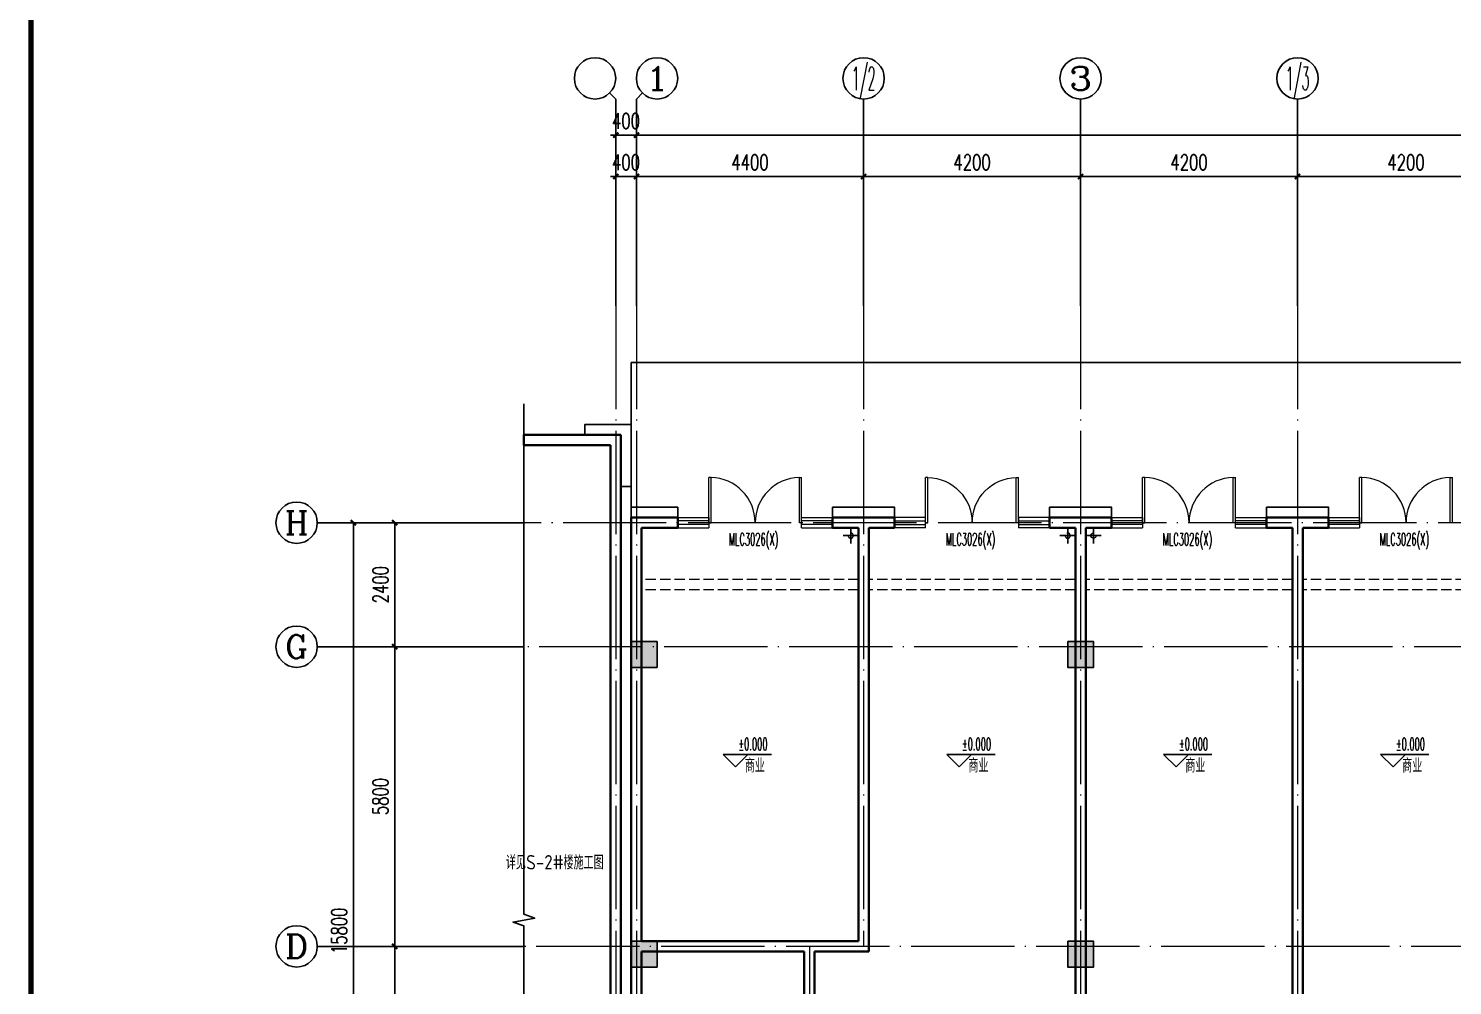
# Model space of a CAD drawing. Extents: x 1247970 to 1725648, y 860327 to 1277876.
# Drawn here: x 1281420 to 1308988, y 1144398 to 1162922 of the extents above; entities that cross this region are included whole.
import ezdxf
from ezdxf.enums import TextEntityAlignment as Align

# ---------------------------------------------------------------- set-up
doc = ezdxf.new("R2010")
doc.units = 0
doc.header["$LTSCALE"] = 1000
doc.header["$MEASUREMENT"] = 0
doc.linetypes.add('DASH', pattern=[0.35, 0.25, -0.1])
doc.linetypes.add('DOTE', pattern=[2.42, 2, -0.2, 0.02, -0.2])
doc.layers.get('0').update_dxf_attribs({"color": 254})
for name, color, linetype in [('A-DI-S(箭头)', 251, 'Continuous'), ('A-EQPM-MECH', 251, 'Continuous'), ('AXIS', 254, 'Continuous'), ('AXIS_TEXT', 7, 'Continuous'), ('C-AXIS(轴号)', 254, 'Continuous'), ('C-AXIS-T(字)', 254, 'Continuous'), ('DIM_ELEV', 254, 'Continuous'), ('PUB_TEXT', 254, 'Continuous'), ('S-COLU-HATCH', 251, 'Continuous'), ('S-COLU-LINE1', 254, 'Continuous'), ('图框', 140, 'Continuous'), ('平面线脚', 251, 'Continuous'), ('机电标识类', 251, 'Continuous')]:
    doc.layers.add(name, color=color, linetype=linetype)
for name, color, linetype, lineweight in [('DOTE', 14, 'DOTE', 9), ('WALL', 254, 'Continuous', 40), ('WINDOW', 254, 'Continuous', 15), ('WINDOW_TEXT', 251, 'Continuous', 25), ('平面-看线', 251, 'Continuous', 15), ('空调', 251, 'Continuous', 13)]:
    doc.layers.add(name, color=color, linetype=linetype, lineweight=lineweight)
doc.styles.add('_TCH_AXIS', font='COMPLEX', dxfattribs={"bigfont": 'GBCBIG'})
doc.styles.add('_TCH_DIM', font='SIMPLEX.shx', dxfattribs={"width": 0.7, "bigfont": 'GBCBIG.shx'})
doc.styles.add('_TCH_DIM_T3', font='SIMPLEX.shx', dxfattribs={"width": 0.705882, "bigfont": 'GBCBIG.shx'})
doc.styles.add('_TCH_WINDOW', font='SIMPLEX.shx', dxfattribs={"width": 0.7, "height": 3.5, "bigfont": 'GBCBIG.shx'})
doc.styles.add('COMPLEX', font='COMPLEX')
doc.styles.get("Standard").update_dxf_attribs({"font": 'gbenor.shx', "bigfont": 'gbcbig.shx'})
doc.dimstyles.new('_TCH_ARCH&&100', dxfattribs={"dimtxt": 297.5, "dimasz": 100, "dimexe": 250, "dimexo": 300, "dimgap": 126.25, "dimtad": 1, "dimdec": 0, "dimzin": 0, "dimdsep": 46, "dimtxsty": '_TCH_DIM_T3', "dimblk": 'ARCHTICK', "dimcen": 0.09, "dimclrt": 256, "dimazin": 2, "dimtfac": 1, "dimtdec": 0, "dimtix": 1, "dimtmove": 2, "dimatfit": 3, "dimfxl": 0, "dimtolj": 1, "dimtzin": 0, "dimarcsym": 0})

# ---------------------------------------------------------------- blocks, each defined once
blk = doc.blocks.new('GSDFD')
at = {"layer": '机电标识类', "color": 250, "linetype": 'DASH', "ltscale": 400}
for p, q in [((14683726, 6458089), (14684026, 6458089)), ((14683876, 6457939), (14683876, 6458239))]:
    blk.add_line(p, q, dxfattribs=at)
at = {"layer": '空调', "color": 1, "linetype": 'DASH'}
blk.add_circle((14683876, 6458089), 50, dxfattribs=at)
blk = doc.blocks.new('rewerwer')
at = {"layer": 'S-COLU-HATCH'}
h = blk.add_hatch(color=256, dxfattribs=at)
h.dxf.hatch_style = 1
h.paths.add_polyline_path([(1293088, 1151056), (1293588, 1151056), (1293588, 1150556), (1293088, 1150556)])
h = blk.add_hatch(color=256, dxfattribs=at)
h.dxf.hatch_style = 1
h.paths.add_polyline_path([(1301538, 1151056), (1302038, 1151056), (1302038, 1150556), (1301538, 1150556)])
h = blk.add_hatch(color=256, dxfattribs=at)
h.dxf.hatch_style = 1
h.paths.add_polyline_path([(1293088, 1145256), (1293588, 1145256), (1293588, 1144756), (1293088, 1144756)])
h = blk.add_hatch(color=256, dxfattribs=at)
h.dxf.hatch_style = 1
h.paths.add_polyline_path([(1301538, 1145256), (1302038, 1145256), (1302038, 1144756), (1301538, 1144756)])
at = {"layer": 'S-COLU-LINE1'}
for points in [[(1293088, 1151056), (1293588, 1151056), (1293588, 1150556), (1293088, 1150556)], [(1301538, 1151056), (1302038, 1151056), (1302038, 1150556), (1301538, 1150556)], [(1293088, 1145256), (1293588, 1145256), (1293588, 1144756), (1293088, 1144756)], [(1301538, 1145256), (1302038, 1145256), (1302038, 1144756), (1301538, 1144756)]]:
    blk.add_lwpolyline(points, close=True, dxfattribs=at)
blk = doc.blocks.new('_ArchTick')
at = {"color": 0, "linetype": 'ByBlock', "const_width": 0.4}
blk.add_lwpolyline([(-0.5, -0.5), (0.5, 0.5)], dxfattribs=at)
blk = doc.blocks.new('*D138')
at = {"layer": 'AXIS', "color": 0, "lineweight": -2, "transparency": 16777216}
for p, q in [((1293188, 1157856), (1293188, 1161106)), ((1365188, 1157856), (1365188, 1161106)), ((1293188, 1160856), (1365188, 1160856))]:
    blk.add_line(p, q, dxfattribs=at)
at = {"layer": 'Defpoints', "color": 0, "transparency": 16777216}
for p in [(1365188, 1160856), (1293188, 1157556), (1365188, 1157556)]:
    blk.add_point(p, dxfattribs=at)
at = {"layer": 'AXIS', "color": 0, "lineweight": -2, "transparency": 16777216, "xscale": 100, "yscale": 100, "zscale": 100, "rotation": 180}
blk.add_blockref('_ArchTick', (1293188, 1160856), dxfattribs=at)
at = {"layer": 'AXIS', "color": 0, "lineweight": -2, "transparency": 16777216, "xscale": 100, "yscale": 100, "zscale": 100}
blk.add_blockref('_ArchTick', (1365188, 1160856), dxfattribs=at)
at = {"layer": 'AXIS', "transparency": 16777216, "insert": (1329188, 1161131), "char_height": 297.5, "attachment_point": 5, "style": '_TCH_DIM_T3'}
blk.add_mtext('\\A1;72000', dxfattribs=at)
blk = doc.blocks.new('*D139')
at = {"layer": 'AXIS', "color": 0, "lineweight": -2, "transparency": 16777216}
for p, q in [((1292788, 1157856), (1292788, 1161106)), ((1293188, 1157856), (1293188, 1161106)), ((1292788, 1160856), (1292688, 1160856)), ((1292788, 1160856), (1293188, 1160856)), ((1293188, 1160856), (1293288, 1160856))]:
    blk.add_line(p, q, dxfattribs=at)
at = {"layer": 'Defpoints', "color": 0, "transparency": 16777216}
for p in [(1293188, 1160856), (1292788, 1157556), (1293188, 1157556)]:
    blk.add_point(p, dxfattribs=at)
at = {"layer": 'AXIS', "color": 0, "lineweight": -2, "transparency": 16777216, "xscale": 100, "yscale": 100, "zscale": 100}
blk.add_blockref('_ArchTick', (1292788, 1160856), dxfattribs=at)
at = {"layer": 'AXIS', "color": 0, "lineweight": -2, "transparency": 16777216, "xscale": 100, "yscale": 100, "zscale": 100, "rotation": 180}
blk.add_blockref('_ArchTick', (1293188, 1160856), dxfattribs=at)
at = {"layer": 'AXIS', "transparency": 16777216, "insert": (1292988, 1161131), "char_height": 297.5, "attachment_point": 5, "style": '_TCH_DIM_T3'}
blk.add_mtext('\\A1;400', dxfattribs=at)
blk = doc.blocks.new('*D140')
at = {"layer": 'AXIS', "color": 0, "lineweight": -2, "transparency": 16777216}
for p, q in [((1292788, 1157856), (1292788, 1160306)), ((1293188, 1157856), (1293188, 1160306)), ((1292788, 1160056), (1292688, 1160056)), ((1292788, 1160056), (1293188, 1160056)), ((1293188, 1160056), (1293288, 1160056))]:
    blk.add_line(p, q, dxfattribs=at)
at = {"layer": 'Defpoints', "color": 0, "transparency": 16777216}
for p in [(1293188, 1160056), (1292788, 1157556), (1293188, 1157556)]:
    blk.add_point(p, dxfattribs=at)
at = {"layer": 'AXIS', "color": 0, "lineweight": -2, "transparency": 16777216, "xscale": 100, "yscale": 100, "zscale": 100}
blk.add_blockref('_ArchTick', (1292788, 1160056), dxfattribs=at)
at = {"layer": 'AXIS', "color": 0, "lineweight": -2, "transparency": 16777216, "xscale": 100, "yscale": 100, "zscale": 100, "rotation": 180}
blk.add_blockref('_ArchTick', (1293188, 1160056), dxfattribs=at)
at = {"layer": 'AXIS', "transparency": 16777216, "insert": (1292988, 1160331), "char_height": 297.5, "attachment_point": 5, "style": '_TCH_DIM_T3'}
blk.add_mtext('\\A1;400', dxfattribs=at)
blk = doc.blocks.new('*D141')
at = {"layer": 'AXIS', "color": 0, "lineweight": -2, "transparency": 16777216}
for p, q in [((1293188, 1157856), (1293188, 1160306)), ((1297588, 1157856), (1297588, 1160306)), ((1293188, 1160056), (1297588, 1160056))]:
    blk.add_line(p, q, dxfattribs=at)
at = {"layer": 'Defpoints', "color": 0, "transparency": 16777216}
for p in [(1297588, 1160056), (1293188, 1157556), (1297588, 1157556)]:
    blk.add_point(p, dxfattribs=at)
at = {"layer": 'AXIS', "color": 0, "lineweight": -2, "transparency": 16777216, "xscale": 100, "yscale": 100, "zscale": 100, "rotation": 180}
blk.add_blockref('_ArchTick', (1293188, 1160056), dxfattribs=at)
at = {"layer": 'AXIS', "color": 0, "lineweight": -2, "transparency": 16777216, "xscale": 100, "yscale": 100, "zscale": 100}
blk.add_blockref('_ArchTick', (1297588, 1160056), dxfattribs=at)
at = {"layer": 'AXIS', "transparency": 16777216, "insert": (1295388, 1160331), "char_height": 297.5, "attachment_point": 5, "style": '_TCH_DIM_T3'}
blk.add_mtext('\\A1;4400', dxfattribs=at)
blk = doc.blocks.new('*D142')
at = {"layer": 'AXIS', "color": 0, "lineweight": -2, "transparency": 16777216}
for p, q in [((1297588, 1157856), (1297588, 1160306)), ((1301788, 1157856), (1301788, 1160306)), ((1297588, 1160056), (1301788, 1160056))]:
    blk.add_line(p, q, dxfattribs=at)
at = {"layer": 'Defpoints', "color": 0, "transparency": 16777216}
for p in [(1301788, 1160056), (1297588, 1157556), (1301788, 1157556)]:
    blk.add_point(p, dxfattribs=at)
at = {"layer": 'AXIS', "color": 0, "lineweight": -2, "transparency": 16777216, "xscale": 100, "yscale": 100, "zscale": 100, "rotation": 180}
blk.add_blockref('_ArchTick', (1297588, 1160056), dxfattribs=at)
at = {"layer": 'AXIS', "color": 0, "lineweight": -2, "transparency": 16777216, "xscale": 100, "yscale": 100, "zscale": 100}
blk.add_blockref('_ArchTick', (1301788, 1160056), dxfattribs=at)
at = {"layer": 'AXIS', "transparency": 16777216, "insert": (1299688, 1160331), "char_height": 297.5, "attachment_point": 5, "style": '_TCH_DIM_T3'}
blk.add_mtext('\\A1;4200', dxfattribs=at)
blk = doc.blocks.new('*D143')
at = {"layer": 'AXIS', "color": 0, "lineweight": -2, "transparency": 16777216}
for p, q in [((1301788, 1157856), (1301788, 1160306)), ((1305988, 1157856), (1305988, 1160306)), ((1301788, 1160056), (1305988, 1160056))]:
    blk.add_line(p, q, dxfattribs=at)
at = {"layer": 'Defpoints', "color": 0, "transparency": 16777216}
for p in [(1305988, 1160056), (1301788, 1157556), (1305988, 1157556)]:
    blk.add_point(p, dxfattribs=at)
at = {"layer": 'AXIS', "color": 0, "lineweight": -2, "transparency": 16777216, "xscale": 100, "yscale": 100, "zscale": 100, "rotation": 180}
blk.add_blockref('_ArchTick', (1301788, 1160056), dxfattribs=at)
at = {"layer": 'AXIS', "color": 0, "lineweight": -2, "transparency": 16777216, "xscale": 100, "yscale": 100, "zscale": 100}
blk.add_blockref('_ArchTick', (1305988, 1160056), dxfattribs=at)
at = {"layer": 'AXIS', "transparency": 16777216, "insert": (1303888, 1160331), "char_height": 297.5, "attachment_point": 5, "style": '_TCH_DIM_T3'}
blk.add_mtext('\\A1;4200', dxfattribs=at)
blk = doc.blocks.new('*D144')
at = {"layer": 'AXIS', "color": 0, "lineweight": -2, "transparency": 16777216}
for p, q in [((1305988, 1157856), (1305988, 1160306)), ((1310188, 1157856), (1310188, 1160306)), ((1305988, 1160056), (1310188, 1160056))]:
    blk.add_line(p, q, dxfattribs=at)
at = {"layer": 'Defpoints', "color": 0, "transparency": 16777216}
for p in [(1310188, 1160056), (1305988, 1157556), (1310188, 1157556)]:
    blk.add_point(p, dxfattribs=at)
at = {"layer": 'AXIS', "color": 0, "lineweight": -2, "transparency": 16777216, "xscale": 100, "yscale": 100, "zscale": 100, "rotation": 180}
blk.add_blockref('_ArchTick', (1305988, 1160056), dxfattribs=at)
at = {"layer": 'AXIS', "color": 0, "lineweight": -2, "transparency": 16777216, "xscale": 100, "yscale": 100, "zscale": 100}
blk.add_blockref('_ArchTick', (1310188, 1160056), dxfattribs=at)
at = {"layer": 'AXIS', "transparency": 16777216, "insert": (1308088, 1160331), "char_height": 297.5, "attachment_point": 5, "style": '_TCH_DIM_T3'}
blk.add_mtext('\\A1;4200', dxfattribs=at)
blk = doc.blocks.new('*D155')
at = {"layer": 'AXIS', "color": 0, "lineweight": -2, "transparency": 16777216}
for p, q in [((1290711, 1153356), (1287461, 1153356)), ((1287711, 1137556), (1287711, 1153356)), ((1290711, 1137556), (1287461, 1137556))]:
    blk.add_line(p, q, dxfattribs=at)
at = {"layer": 'Defpoints', "color": 0, "transparency": 16777216}
for p in [(1287711, 1153356), (1291011, 1153356), (1291011, 1137556)]:
    blk.add_point(p, dxfattribs=at)
at = {"layer": 'AXIS', "color": 0, "lineweight": -2, "transparency": 16777216, "xscale": 100, "yscale": 100, "zscale": 100}
for p, rotation in [((1287711, 1153356), 90), ((1287711, 1137556), 270)]:
    blk.add_blockref('_ArchTick', p, dxfattribs=dict(at, rotation=rotation))
at = {"layer": 'AXIS', "transparency": 16777216, "insert": (1287436, 1145456), "char_height": 297.5, "attachment_point": 5, "rotation": 90, "style": '_TCH_DIM_T3'}
blk.add_mtext('\\A1;15800', dxfattribs=at)
blk = doc.blocks.new('*D156')
at = {"layer": 'AXIS', "color": 0, "lineweight": -2, "transparency": 16777216}
for p, q in [((1290711, 1153356), (1288261, 1153356)), ((1288511, 1150956), (1288511, 1153356)), ((1290711, 1150956), (1288261, 1150956))]:
    blk.add_line(p, q, dxfattribs=at)
at = {"layer": 'Defpoints', "color": 0, "transparency": 16777216}
for p in [(1288511, 1153356), (1291011, 1153356), (1291011, 1150956)]:
    blk.add_point(p, dxfattribs=at)
at = {"layer": 'AXIS', "color": 0, "lineweight": -2, "transparency": 16777216, "xscale": 100, "yscale": 100, "zscale": 100}
for p, rotation in [((1288511, 1153356), 90), ((1288511, 1150956), 270)]:
    blk.add_blockref('_ArchTick', p, dxfattribs=dict(at, rotation=rotation))
at = {"layer": 'AXIS', "transparency": 16777216, "insert": (1288236, 1152156), "char_height": 297.5, "attachment_point": 5, "rotation": 90, "style": '_TCH_DIM_T3'}
blk.add_mtext('\\A1;2400', dxfattribs=at)
blk = doc.blocks.new('*D157')
at = {"layer": 'AXIS', "color": 0, "lineweight": -2, "transparency": 16777216}
for p, q in [((1290711, 1150956), (1288261, 1150956)), ((1288511, 1145156), (1288511, 1150956)), ((1290711, 1145156), (1288261, 1145156))]:
    blk.add_line(p, q, dxfattribs=at)
at = {"layer": 'Defpoints', "color": 0, "transparency": 16777216}
for p in [(1288511, 1150956), (1291011, 1150956), (1291011, 1145156)]:
    blk.add_point(p, dxfattribs=at)
at = {"layer": 'AXIS', "color": 0, "lineweight": -2, "transparency": 16777216, "xscale": 100, "yscale": 100, "zscale": 100}
for p, rotation in [((1288511, 1150956), 90), ((1288511, 1145156), 270)]:
    blk.add_blockref('_ArchTick', p, dxfattribs=dict(at, rotation=rotation))
at = {"layer": 'AXIS', "transparency": 16777216, "insert": (1288236, 1148056), "char_height": 297.5, "attachment_point": 5, "rotation": 90, "style": '_TCH_DIM_T3'}
blk.add_mtext('\\A1;5800', dxfattribs=at)
blk = doc.blocks.new('*D158')
at = {"layer": 'AXIS', "color": 0, "lineweight": -2, "transparency": 16777216}
for p, q in [((1290711, 1145156), (1288261, 1145156)), ((1288511, 1140256), (1288511, 1145156)), ((1290711, 1140256), (1288261, 1140256))]:
    blk.add_line(p, q, dxfattribs=at)
at = {"layer": 'Defpoints', "color": 0, "transparency": 16777216}
for p in [(1288511, 1145156), (1291011, 1145156), (1291011, 1140256)]:
    blk.add_point(p, dxfattribs=at)
at = {"layer": 'AXIS', "color": 0, "lineweight": -2, "transparency": 16777216, "xscale": 100, "yscale": 100, "zscale": 100}
for p, rotation in [((1288511, 1145156), 90), ((1288511, 1140256), 270)]:
    blk.add_blockref('_ArchTick', p, dxfattribs=dict(at, rotation=rotation))
at = {"layer": 'AXIS', "transparency": 16777216, "insert": (1288236, 1142706), "char_height": 297.5, "attachment_point": 5, "rotation": 90, "style": '_TCH_DIM_T3'}
blk.add_mtext('\\A1;4900', dxfattribs=at)
blk = doc.blocks.new('$WINLIB2D$00000001')
at = {"color": 0}
for points in [[(-0.5, 0.5), (-0.5, -0.5)], [(-0.5, 0.5), (0.5, 0.5)], [(0.5, -0.5), (0.5, 0.5)], [(0.5, 0.167), (-0.5, 0.167)], [(0.5, -0.167), (-0.5, -0.167)], [(-0.5, -0.5), (0.5, -0.5)]]:
    blk.add_lwpolyline(points, dxfattribs=at)
blk = doc.blocks.new('$DorLib2D$00000002')
for p, q in [((-0.5, 0), (-0.5, 0.4875)), ((-0.475, 0.4875), (-0.5, 0.4875)), ((-0.475, 0), (-0.475, 0.4875)), ((0.475, 0), (0.475, 0.4875)), ((0.475, 0.4875), (0.5, 0.4875)), ((0.5, 0), (0.5, 0.4875)), ((-0.5, 0), (-0.475, 0)), ((0.5, 0), (0.475, 0))]:
    blk.add_line(p, q)
at = {"lineweight": 13}
for centre, start, end in [((-0.4875, 0), 0, 88.53072), ((0.4875, 0), 91.46928, 180)]:
    blk.add_arc(centre, 0.4875, start, end, dxfattribs=at)
blk = doc.blocks.new('_AXISO')
blk.add_circle((0, 0), 0.5)
at = {"layer": 'AXIS_TEXT', "style": 'COMPLEX', "width": 1.041667}
blk.add_attdef('A', text='', height=0.56, dxfattribs=at).set_placement((-0.25, -0.28), (0.25, -0.28), align=Align.FIT)

msp = doc.modelspace()

# ---------------------------------------------------------------- linework, layer by layer
at = {"layer": 'A-DI-S(箭头)'}
msp.add_lwpolyline([(1291011.4, 1155656.1), (1291011.4, 1145776.9), (1291221.4, 1145700.4), (1290801.4, 1145626.4), (1291011.4, 1145551.9), (1291011.4, 1135672.6)], dxfattribs=at)
at = {"layer": 'A-EQPM-MECH'}
msp.add_lwpolyline([(1293087.7, 1153656.1), (1293087.7, 1156456.1), (1327287.7, 1156456.1), (1327287.7, 1153656.1)], dxfattribs=at)
at = {"layer": 'C-AXIS(轴号)'}
for p, q in [((1292670.5, 1161673.3), (1292787.7, 1161556.1)), ((1292787.7, 1157556.1), (1292787.7, 1161556.1)), ((1293304.9, 1161673.3), (1293187.7, 1161556.1)), ((1293187.7, 1157556.1), (1293187.7, 1161556.1)), ((1297587.7, 1157556.1), (1297587.7, 1161556.1)), ((1301787.7, 1157556.1), (1301787.7, 1161556.1)), ((1305987.7, 1157556.1), (1305987.7, 1161556.1)), ((1291011.4, 1153356.1), (1287011.4, 1153356.1)), ((1291011.4, 1150956.1), (1287011.4, 1150956.1)), ((1291011.4, 1145156.1), (1287011.4, 1145156.1))]:
    msp.add_line(p, q, dxfattribs=at)
at = {"layer": 'DIM_ELEV'}
for p, q in [((1295108, 1148630.9), (1294868, 1148870.9)), ((1294868, 1148870.9), (1295803.3, 1148870.9)), ((1295108, 1148630.9), (1295348, 1148870.9)), ((1299435.6, 1148630.9), (1299195.6, 1148870.9)), ((1299195.6, 1148870.9), (1300130.9, 1148870.9)), ((1299435.6, 1148630.9), (1299675.6, 1148870.9)), ((1303635.6, 1148630.9), (1303395.6, 1148870.9)), ((1303395.6, 1148870.9), (1304330.9, 1148870.9)), ((1303635.6, 1148630.9), (1303875.6, 1148870.9)), ((1307835.6, 1148630.9), (1307595.6, 1148870.9)), ((1307595.6, 1148870.9), (1308530.9, 1148870.9)), ((1307835.6, 1148630.9), (1308075.6, 1148870.9))]:
    msp.add_line(p, q, dxfattribs=at)
at = {"layer": 'DOTE'}
for p, q in [((1292787.7, 1157556.1), (1292787.7, 1132856.1)), ((1293187.7, 1157556.1), (1293187.7, 1132856.1)), ((1297587.7, 1157556.1), (1297587.7, 1145156.1)), ((1301787.7, 1157556.1), (1301787.7, 1132856.1)), ((1305987.7, 1157556.1), (1305987.7, 1132856.1)), ((1368787.7, 1153356.1), (1291011.4, 1153356.1)), ((1327187.7, 1150956.1), (1291011.4, 1150956.1)), ((1310187.7, 1145156.1), (1291011.4, 1145156.1)), ((1296537.7, 1145156.1), (1296537.7, 1132856.1))]:
    msp.add_line(p, q, dxfattribs=at)
at = {"layer": 'WALL', "color": 252}
for p, q in [((1291011.4, 1155056.1), (1292887.7, 1155056.1)), ((1291011.4, 1155056.1), (1291011.4, 1154856.1)), ((1291011.4, 1154856.1), (1292687.7, 1154856.1)), ((1292687.7, 1137656.1), (1292687.7, 1154856.1)), ((1292887.7, 1137456.1), (1292887.7, 1155056.1))]:
    msp.add_line(p, q, dxfattribs=at)
at = {"layer": 'WALL'}
for p, q in [((1293087.7, 1145156.1), (1293087.7, 1153456.1)), ((1293987.7, 1153456.1), (1293087.7, 1153456.1)), ((1293987.7, 1153256.1), (1293987.7, 1153456.1)), ((1297587.7, 1153456.1), (1296987.7, 1153456.1)), ((1296987.7, 1153456.1), (1296987.7, 1153256.1)), ((1298187.7, 1153456.1), (1297587.7, 1153456.1)), ((1298187.7, 1153256.1), (1298187.7, 1153456.1)), ((1301787.7, 1153456.1), (1301187.7, 1153456.1)), ((1301187.7, 1153456.1), (1301187.7, 1153256.1)), ((1302387.7, 1153456.1), (1301787.7, 1153456.1)), ((1302387.7, 1153256.1), (1302387.7, 1153456.1)), ((1305987.7, 1153456.1), (1305387.7, 1153456.1)), ((1305387.7, 1153456.1), (1305387.7, 1153256.1)), ((1306587.7, 1153456.1), (1305987.7, 1153456.1)), ((1306587.7, 1153256.1), (1306587.7, 1153456.1)), ((1293287.7, 1145256.1), (1293287.7, 1153256.1)), ((1293287.7, 1153256.1), (1293987.7, 1153256.1)), ((1296987.7, 1153256.1), (1297487.7, 1153256.1)), ((1297487.7, 1145256.1), (1297487.7, 1153256.1)), ((1297687.7, 1145056.1), (1297687.7, 1153256.1)), ((1297687.7, 1153256.1), (1298187.7, 1153256.1)), ((1301187.7, 1153256.1), (1301687.7, 1153256.1)), ((1301687.7, 1137656.1), (1301687.7, 1153256.1)), ((1301887.7, 1137656.1), (1301887.7, 1153256.1)), ((1301887.7, 1153256.1), (1302387.7, 1153256.1)), ((1305387.7, 1153256.1), (1305887.7, 1153256.1)), ((1305887.7, 1137656.1), (1305887.7, 1153256.1)), ((1306087.7, 1137656.1), (1306087.7, 1153256.1)), ((1306087.7, 1153256.1), (1306587.7, 1153256.1)), ((1293287.7, 1145256.1), (1296537.7, 1145256.1)), ((1296537.7, 1145256.1), (1297487.7, 1145256.1)), ((1293087.7, 1137456.1), (1293087.7, 1145156.1)), ((1293287.7, 1137656.1), (1293287.7, 1145056.1)), ((1293287.7, 1145056.1), (1296437.7, 1145056.1)), ((1296437.7, 1145056.1), (1296437.7, 1137656.1)), ((1296637.7, 1145056.1), (1297687.7, 1145056.1)), ((1296637.7, 1145056.1), (1296637.7, 1137656.1))]:
    msp.add_line(p, q, dxfattribs=at)
at = {"layer": '图框', "const_width": 100}
msp.add_lwpolyline([(1281469.8, 1113318.7), (1383069.8, 1113318.7), (1383069.8, 1170718.7), (1281469.8, 1170718.7)], close=True, dxfattribs=at)
at = {"layer": '平面-看线', "linetype": 'DASH', "ltscale": 0.8}
for points in [[(1297487.7, 1152256.6), (1293287.7, 1152256.6)], [(1301687.7, 1152256.6), (1297687.7, 1152256.6)], [(1305887.7, 1152256.6), (1301887.7, 1152256.6)], [(1310087.7, 1152256.6), (1306087.7, 1152256.6)], [(1297487.7, 1152056.6), (1293287.7, 1152056.6)], [(1301687.7, 1152056.6), (1297687.7, 1152056.6)], [(1305887.7, 1152056.6), (1301887.7, 1152056.6)], [(1310087.7, 1152056.6), (1306087.7, 1152056.6)]]:
    msp.add_lwpolyline(points, dxfattribs=at)
at = {"layer": '平面线脚'}
for points in [[(1292187.7, 1155056.1), (1292187.7, 1155256.1), (1293087.7, 1155256.1), (1293087.7, 1154056.1), (1292887.7, 1154056.1)], [(1293987.7, 1153456.1), (1293987.7, 1153656.1), (1293087.7, 1153656.1), (1293087.7, 1153456.1)], [(1298187.7, 1153456.1), (1298187.7, 1153656.1), (1296987.7, 1153656.1), (1296987.7, 1153456.1)], [(1302387.7, 1153456.1), (1302387.7, 1153656.1), (1301187.7, 1153656.1), (1301187.7, 1153456.1)], [(1306587.7, 1153456.1), (1306587.7, 1153656.1), (1305387.7, 1153656.1), (1305387.7, 1153456.1)]]:
    msp.add_lwpolyline(points, dxfattribs=at)

# ---------------------------------------------------------------- block references
at = {"xscale": -1}
for p in [(15981214.3, -5304983.8), (15985414.3, -5304983.8)]:
    msp.add_blockref('GSDFD', p, dxfattribs=at)
msp.add_blockref('GSDFD', (-13381838.9, -5304983.8))
at = {"layer": 'C-AXIS(轴号)', "xscale": 800, "yscale": 800, "zscale": 800}
msp.add_blockref('_AXISO', (1292387.7, 1161956.1), dxfattribs=at)
at = {"layer": 'C-AXIS(轴号)'}
ref = msp.add_blockref('_AXISO', (1293587.7, 1161956.1), dxfattribs=dict(at, xscale=800, yscale=800, zscale=800))
ref.add_attrib('A', '1', dxfattribs={"layer": 'C-AXIS-T(字)', "height": 452.5, "style": '_TCH_AXIS', "width": 2.333333}).set_placement((1293361.4, 1161729.9), (1293814, 1161729.9), align=Align.FIT)
ref = msp.add_blockref('_AXISO', (1297587.7, 1161956.1), dxfattribs=dict(at, xscale=800, yscale=800, zscale=800))
ref.add_attrib('A', '1/2', dxfattribs={"layer": 'C-AXIS-T(字)', "height": 452.55, "style": '_TCH_AXIS', "width": 0.411765}).set_placement((1297361.4, 1161729.9), (1297814, 1161729.9), align=Align.FIT)
ref = msp.add_blockref('_AXISO', (1301787.7, 1161956.1), dxfattribs=dict(at, xscale=800, yscale=800, zscale=800))
ref.add_attrib('A', '3', dxfattribs={"layer": 'C-AXIS-T(字)', "height": 452.5, "style": '_TCH_AXIS', "width": 1.5}).set_placement((1301561.4, 1161729.9), (1302014, 1161729.9), align=Align.FIT)
ref = msp.add_blockref('_AXISO', (1305987.7, 1161956.1), dxfattribs=dict(at, xscale=800, yscale=800, zscale=800))
ref.add_attrib('A', '1/3', dxfattribs={"layer": 'C-AXIS-T(字)', "height": 452.55, "style": '_TCH_AXIS', "width": 0.411765}).set_placement((1305761.4, 1161729.9), (1306214, 1161729.9), align=Align.FIT)
ref = msp.add_blockref('_AXISO', (1286611.4, 1153356.1), dxfattribs=dict(at, xscale=800, yscale=800, zscale=800))
ref.add_attrib('A', 'H', dxfattribs={"layer": 'C-AXIS-T(字)', "height": 452.5, "style": '_TCH_AXIS', "width": 1.05}).set_placement((1286385.1, 1153129.9), (1286837.6, 1153129.9), align=Align.FIT)
ref = msp.add_blockref('_AXISO', (1286611.4, 1150956.1), dxfattribs=dict(at, xscale=800, yscale=800, zscale=800))
ref.add_attrib('A', 'G', dxfattribs={"layer": 'C-AXIS-T(字)', "height": 452.5, "style": '_TCH_AXIS', "width": 1.166667}).set_placement((1286385.1, 1150729.9), (1286837.6, 1150729.9), align=Align.FIT)
ref = msp.add_blockref('_AXISO', (1286611.4, 1145156.1), dxfattribs=dict(at, xscale=800, yscale=800, zscale=800))
ref.add_attrib('A', 'D', dxfattribs={"layer": 'C-AXIS-T(字)', "height": 452.5, "style": '_TCH_AXIS', "width": 1.235294}).set_placement((1286385.1, 1144929.9), (1286837.6, 1144929.9), align=Align.FIT)
at = {"layer": 'S-COLU-LINE1'}
msp.add_blockref('rewerwer', (0, 0), dxfattribs=at)
at = {"layer": 'WINDOW'}
ref = msp.add_blockref('$DorLib2D$00000002', (1295487.7, 1153356.1), dxfattribs=dict(at, xscale=-1800, yscale=-1800, zscale=-1800, rotation=179.9999999999758))
ref.add_attrib('A', 'MLC3026(X)', (1294975.3, 1152917.1), dxfattribs={"layer": 'WINDOW_TEXT', "height": 238, "rotation": 360, "style": '_TCH_WINDOW', "width": 0.494118})
ref = msp.add_blockref('$DorLib2D$00000002', (1299687.7, 1153356.1), dxfattribs=dict(at, xscale=1800, yscale=-1800, zscale=1800, rotation=179.9999999999682))
ref.add_attrib('A', 'MLC3026(X)', (1299175.3, 1152917.1), dxfattribs={"layer": 'WINDOW_TEXT', "height": 238, "rotation": 360, "style": '_TCH_WINDOW', "width": 0.494118})
ref = msp.add_blockref('$DorLib2D$00000002', (1303887.7, 1153356.1), dxfattribs=dict(at, xscale=-1800, yscale=-1800, zscale=-1800, rotation=179.9999999999746))
ref.add_attrib('A', 'MLC3026(X)', (1303375.3, 1152917.1), dxfattribs={"layer": 'WINDOW_TEXT', "height": 238, "rotation": 360, "style": '_TCH_WINDOW', "width": 0.494118})
ref = msp.add_blockref('$DorLib2D$00000002', (1308087.7, 1153356.1), dxfattribs=dict(at, xscale=-1800, yscale=-1800, zscale=-1800, rotation=179.9999999999746))
ref.add_attrib('A', 'MLC3026(X)', (1307575.3, 1152917.1), dxfattribs={"layer": 'WINDOW_TEXT', "height": 238, "rotation": 360, "style": '_TCH_WINDOW', "width": 0.494118})
at = {"layer": 'WINDOW', "yscale": 200}
for p, xscale, zscale, rotation in [((1294287.7, 1153356.1), -600, -600, 179.9999999999758), ((1296687.7, 1153356.1), -600, -600, 179.9999999999758), ((1298487.7, 1153356.1), 600, 600, 179.9999999999682), ((1300887.7, 1153356.1), 600, 600, 179.9999999999682), ((1302687.7, 1153356.1), -600, -600, 179.9999999999746), ((1305087.7, 1153356.1), -600, -600, 179.9999999999746), ((1306887.7, 1153356.1), -600, -600, 179.9999999999746)]:
    msp.add_blockref('$WINLIB2D$00000001', p, dxfattribs=dict(at, xscale=xscale, zscale=zscale, rotation=rotation))

# ---------------------------------------------------------------- texts
at = {"layer": 'DIM_ELEV', "color": 7, "style": '_TCH_DIM', "width": 0.494118}
for p in [(1295163.3, 1148951), (1299490.9, 1148951), (1303690.9, 1148951), (1307890.9, 1148951)]:
    msp.add_text('%%P0.000', height=238, dxfattribs=at).set_placement(p)
at = {"layer": 'PUB_TEXT', "color": 7}
for s, height, p in [('商业', 270.07, (1295287.1, 1148519.2)), ('商业', 270.07, (1299614.7, 1148519.2)), ('商业', 270.07, (1303814.7, 1148519.2)), ('商业', 270.07, (1308014.7, 1148519.2)), ('详见', 270.07, (1290660.9, 1146643.6)), ('S-2#', 280, (1291054.1, 1146643.6)), ('楼施工图', 270.07, (1291777.5, 1146643.6))]:
    msp.add_text(s, height=height, dxfattribs=at).set_placement(p)

# ---------------------------------------------------------------- dimensions: what is measured, and where the dimension line sits
at = {"layer": 'AXIS'}
for p1, p2, distance, text, picture, middle in [((1292787.7, 1157556.1), (1293187.7, 1157556.1), 3300, '400', '*D139', (1292987.7, 1161131.1)), ((1293187.7, 1157556.1), (1365187.7, 1157556.1), 3300, '72000', '*D138', (1329187.7, 1161131.1)), ((1292787.7, 1157556.1), (1293187.7, 1157556.1), 2500, '400', '*D140', (1292987.7, 1160331.1)), ((1293187.7, 1157556.1), (1297587.7, 1157556.1), 2500, '4400', '*D141', (1295387.7, 1160331.1)), ((1297587.7, 1157556.1), (1301787.7, 1157556.1), 2500, '4200', '*D142', (1299687.7, 1160331.1)), ((1301787.7, 1157556.1), (1305987.7, 1157556.1), 2500, '4200', '*D143', (1303887.7, 1160331.1)), ((1305987.7, 1157556.1), (1310187.7, 1157556.1), 2500, '4200', '*D144', (1308087.7, 1160331.1)), ((1291011.4, 1137556.1), (1291011.4, 1153356.1), 3300, '15800', '*D155', (1287436.4, 1145456.1)), ((1291011.4, 1150956.1), (1291011.4, 1153356.1), 2500, '2400', '*D156', (1288236.4, 1152156.1)), ((1291011.4, 1145156.1), (1291011.4, 1150956.1), 2500, '5800', '*D157', (1288236.4, 1148056.1)), ((1291011.4, 1140256.1), (1291011.4, 1145156.1), 2500, '4900', '*D158', (1288236.4, 1142706.1))]:
    dim = msp.add_aligned_dim(p1=p1, p2=p2, distance=distance, text=text, dimstyle='_TCH_ARCH&&100', dxfattribs=at)
    dim.commit()
    dim.dimension.update_dxf_attribs({"geometry": picture, "text_midpoint": middle})

doc.saveas('drawing.dxf')
